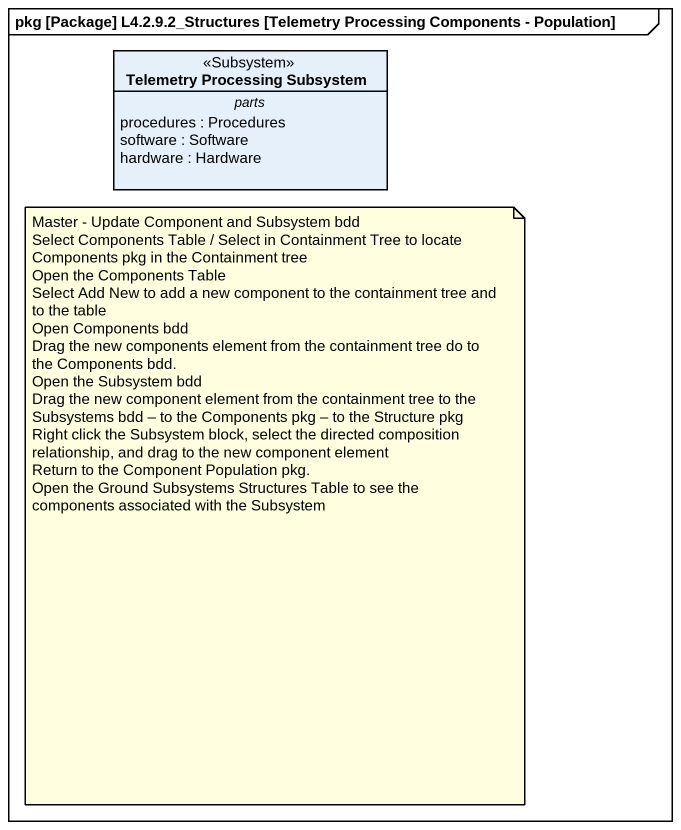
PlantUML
@startuml
mainframe pkg [Package] L4.2.9.2_Structures [Telemetry Processing Components - Population]
hide circle
hide empty members
class "Telemetry Processing Subsystem" as Telemetry_Processing <<Subsystem>> {
  -- parts --
  procedures : Procedures
  software : Software
  hardware : Hardware
}
note as N1
  Master - Update Component and Subsystem bdd
  Select Components Table / Select in Containment Tree to locate Components pkg in the Containment tree
  Open the Components Table
  Select Add New to add a new component to the containment tree and to the table
  Open Components bdd
  Drag the new components element from the containment tree do to the Components bdd.
  Open the Subsystem bdd
  Drag the new component element from the containment tree to the Subsystems bdd – to the Components pkg – to the Structure pkg
  Right click the Subsystem block, select the directed composition relationship, and drag to the new component element
  Return to the Component Population pkg.
  Open the Ground Subsystems Structures Table to see the components associated with the Subsystem
end note
@enduml
